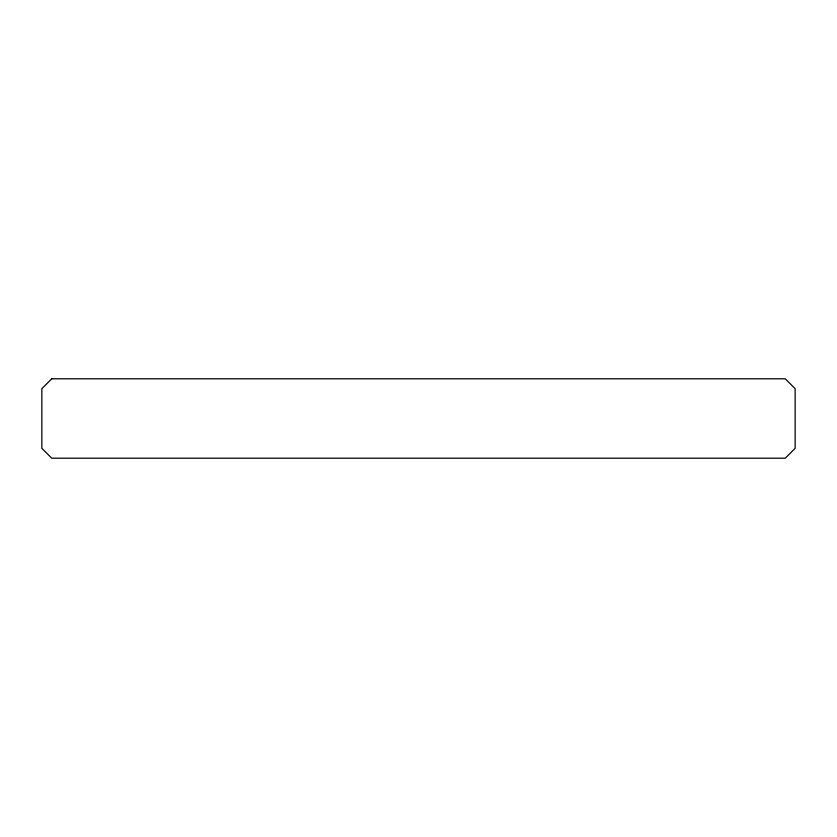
<?xml version="1.0" encoding="UTF-8"?>
<svg xmlns="http://www.w3.org/2000/svg" width="837" height="837" viewBox="0 0 837 837"><rect width="100%" height="100%" fill="white"/><g stroke="black" fill="none" stroke-linecap="round" stroke-linejoin="round"><path stroke-width="1.26" d="M51.737 378.795L41.85 388.682L41.85 448.318L51.737 458.205L785.263 458.205L795.15 448.318L795.15 388.682L785.263 378.795L51.737 378.795"/></g></svg>
